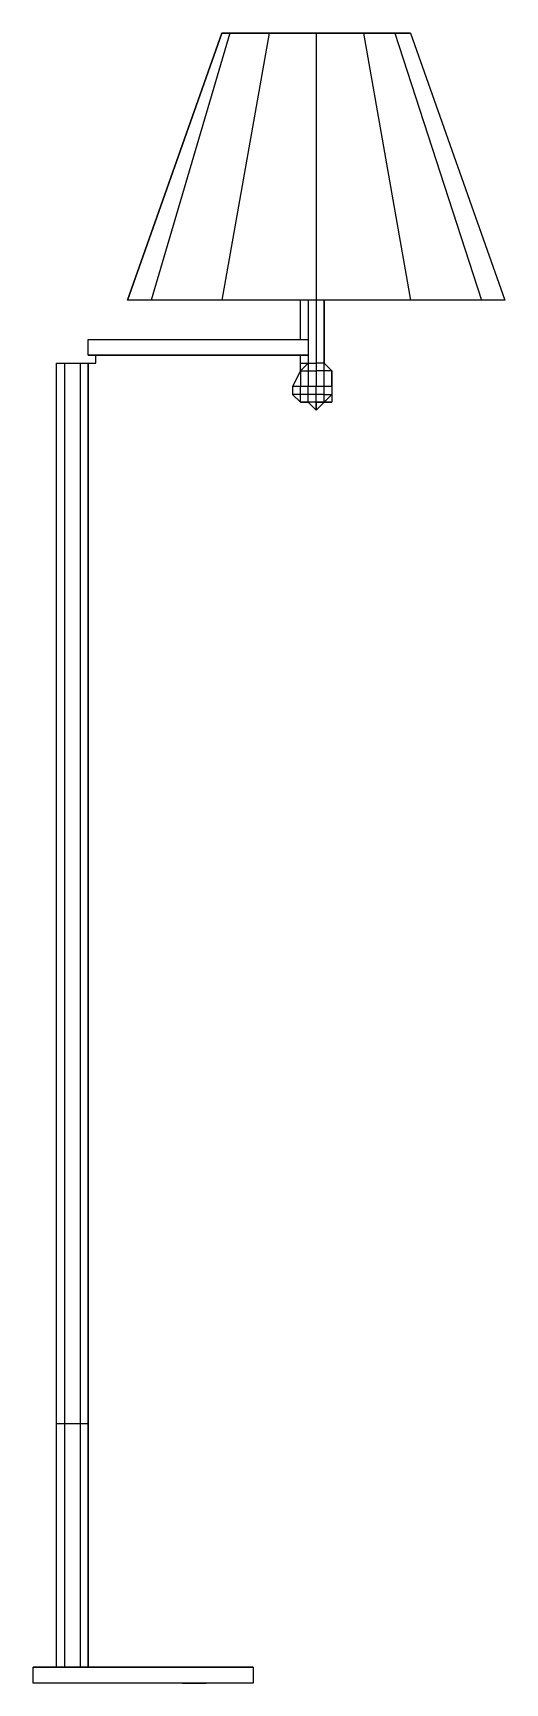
# Model space of a CAD drawing. Header units: millimetres. Extents: x 0 to 420, y 0 to 1470.
import ezdxf

# ---------------------------------------------------------------- set-up
doc = ezdxf.new("R2010")
doc.units = ezdxf.units.MM

msp = doc.modelspace()

# ---------------------------------------------------------------- linework, layer by layer
at = {"color": 7}
for p, q in [((84, 1232), (168, 1470)), ((168, 1470), (84, 1232)), ((175, 1470), (105, 1232)), ((210, 1470), (168, 1232)), ((168, 1470), (175, 1470)), ((175, 1470), (168, 1470)), ((175, 1470), (210, 1470)), ((210, 1470), (175, 1470)), ((210, 1470), (252, 1470)), ((252, 1470), (210, 1470)), ((252, 1470), (252, 1232)), ((252, 1470), (294, 1470)), ((294, 1470), (252, 1470)), ((294, 1470), (336, 1232)), ((294, 1470), (322, 1470)), ((322, 1470), (294, 1470)), ((322, 1470), (399, 1232)), ((322, 1470), (336, 1470)), ((336, 1470), (322, 1470)), ((336, 1470), (420, 1232)), ((105, 1232), (84, 1232)), ((168, 1232), (105, 1232)), ((252, 1232), (168, 1232)), ((238, 1197), (238, 1232)), ((245, 1232), (245, 1176)), ((245, 1232), (245, 1176)), ((336, 1232), (252, 1232)), ((252, 1232), (252, 1176)), ((259, 1232), (259, 1176)), ((259, 1176), (259, 1232)), ((259, 1176), (259, 1232)), ((259, 1176), (259, 1232)), ((399, 1232), (336, 1232)), ((420, 1232), (399, 1232)), ((49, 1197), (245, 1197)), ((49, 1197), (245, 1197)), ((49, 1183), (49, 1197)), ((49, 1183), (49, 1197)), ((21, 14), (21, 1176)), ((21, 231), (21, 1176)), ((21, 1176), (28, 1176)), ((28, 1176), (28, 14)), ((28, 1176), (28, 231)), ((28, 1176), (42, 1176)), ((42, 1176), (42, 14)), ((42, 1176), (42, 231)), ((42, 1176), (49, 1176)), ((245, 1183), (49, 1183)), ((49, 1183), (245, 1183)), ((49, 1176), (49, 14)), ((49, 14), (49, 1176)), ((49, 1176), (49, 231)), ((49, 231), (49, 1176)), ((49, 1176), (49, 231)), ((49, 1176), (56, 1176)), ((56, 1176), (56, 1183)), ((238, 1176), (238, 1183)), ((245, 1176), (238, 1169)), ((238, 1169), (238, 1176)), ((238, 1176), (245, 1176)), ((245, 1176), (245, 1169)), ((245, 1176), (245, 1176)), ((245, 1176), (252, 1176)), ((259, 1176), (252, 1176)), ((252, 1176), (252, 1169)), ((259, 1169), (259, 1176)), ((259, 1176), (266, 1169)), ((266, 1169), (259, 1176)), ((259, 1176), (259, 1176)), ((259, 1176), (259, 1176)), ((238, 1169), (231, 1155)), ((238, 1169), (245, 1169)), ((238, 1169), (238, 1155)), ((238, 1169), (238, 1169)), ((245, 1169), (245, 1155)), ((245, 1169), (252, 1169)), ((259, 1169), (252, 1169)), ((252, 1169), (252, 1155)), ((259, 1155), (259, 1169)), ((266, 1169), (259, 1169)), ((266, 1169), (266, 1155)), ((266, 1155), (266, 1169)), ((266, 1169), (266, 1169)), ((231, 1155), (231, 1148)), ((238, 1155), (231, 1155)), ((238, 1148), (231, 1148)), ((231, 1148), (238, 1141)), ((238, 1148), (238, 1155)), ((245, 1155), (238, 1155)), ((245, 1148), (238, 1148)), ((238, 1141), (238, 1148)), ((245, 1148), (245, 1155)), ((252, 1155), (245, 1155)), ((245, 1141), (245, 1148)), ((252, 1148), (245, 1148)), ((252, 1148), (252, 1155)), ((259, 1155), (252, 1155)), ((259, 1148), (252, 1148)), ((252, 1141), (252, 1148)), ((259, 1148), (259, 1155)), ((266, 1155), (259, 1155)), ((259, 1141), (259, 1148)), ((259, 1148), (266, 1148)), ((266, 1148), (259, 1141)), ((266, 1155), (266, 1148)), ((266, 1155), (266, 1148)), ((266, 1155), (266, 1155)), ((266, 1148), (266, 1141)), ((266, 1148), (266, 1148)), ((238, 1141), (245, 1141)), ((245, 1141), (238, 1141)), ((245, 1141), (238, 1141)), ((238, 1141), (238, 1141)), ((252, 1141), (245, 1141)), ((252, 1141), (245, 1141)), ((245, 1141), (252, 1134)), ((245, 1141), (245, 1141)), ((245, 1141), (252, 1134)), ((245, 1141), (245, 1141)), ((245, 1141), (245, 1141)), ((245, 1141), (252, 1134)), ((252, 1134), (245, 1141)), ((259, 1141), (252, 1141)), ((252, 1141), (259, 1141)), ((252, 1141), (259, 1141)), ((259, 1141), (252, 1134)), ((259, 1141), (252, 1134)), ((259, 1141), (252, 1134)), ((252, 1141), (252, 1141)), ((252, 1141), (252, 1134)), ((252, 1141), (252, 1141)), ((252, 1141), (252, 1134)), ((252, 1134), (252, 1141)), ((252, 1134), (252, 1134)), ((252, 1134), (252, 1134)), ((266, 1141), (259, 1141)), ((259, 1141), (259, 1141)), ((259, 1141), (259, 1141)), ((259, 1141), (266, 1141)), ((259, 1141), (259, 1141)), ((28, 231), (21, 231)), ((42, 231), (28, 231)), ((49, 231), (42, 231)), ((49, 14), (49, 196)), ((0, 7), (0, 14)), ((0, 14), (0, 14)), ((0, 14), (7, 14)), ((7, 14), (0, 14)), ((0, 14), (7, 14)), ((0, 0), (0, 7)), ((7, 0), (0, 0)), ((7, 14), (21, 14)), ((21, 14), (7, 14)), ((7, 14), (21, 14)), ((7, 14), (7, 14)), ((21, 0), (7, 0)), ((21, 14), (56, 14)), ((56, 14), (21, 14)), ((21, 14), (56, 14)), ((21, 14), (21, 14)), ((56, 0), (21, 0)), ((56, 14), (91, 14)), ((91, 14), (56, 14)), ((56, 14), (91, 14)), ((56, 14), (56, 14)), ((91, 0), (56, 0)), ((63, 14), (63, 14)), ((63, 14), (63, 14)), ((91, 14), (133, 14)), ((133, 14), (91, 14)), ((91, 14), (133, 14)), ((91, 14), (91, 14)), ((133, 0), (91, 0)), ((133, 14), (168, 14)), ((168, 14), (133, 14)), ((133, 14), (168, 14)), ((133, 14), (133, 14)), ((133, 14), (133, 14)), ((133, 14), (133, 14)), ((168, 0), (133, 0)), ((133, 0), (154, 0)), ((168, 14), (189, 14)), ((189, 14), (168, 14)), ((168, 14), (189, 14)), ((168, 14), (168, 14)), ((189, 0), (168, 0)), ((189, 14), (189, 14)), ((189, 14), (196, 14)), ((196, 14), (189, 14)), ((189, 14), (196, 14)), ((196, 0), (189, 0)), ((196, 14), (196, 0)), ((196, 14), (196, 7)), ((196, 14), (196, 14)), ((196, 7), (196, 0))]:
    msp.add_line(p, q, dxfattribs=at)

doc.saveas('drawing.dxf')
